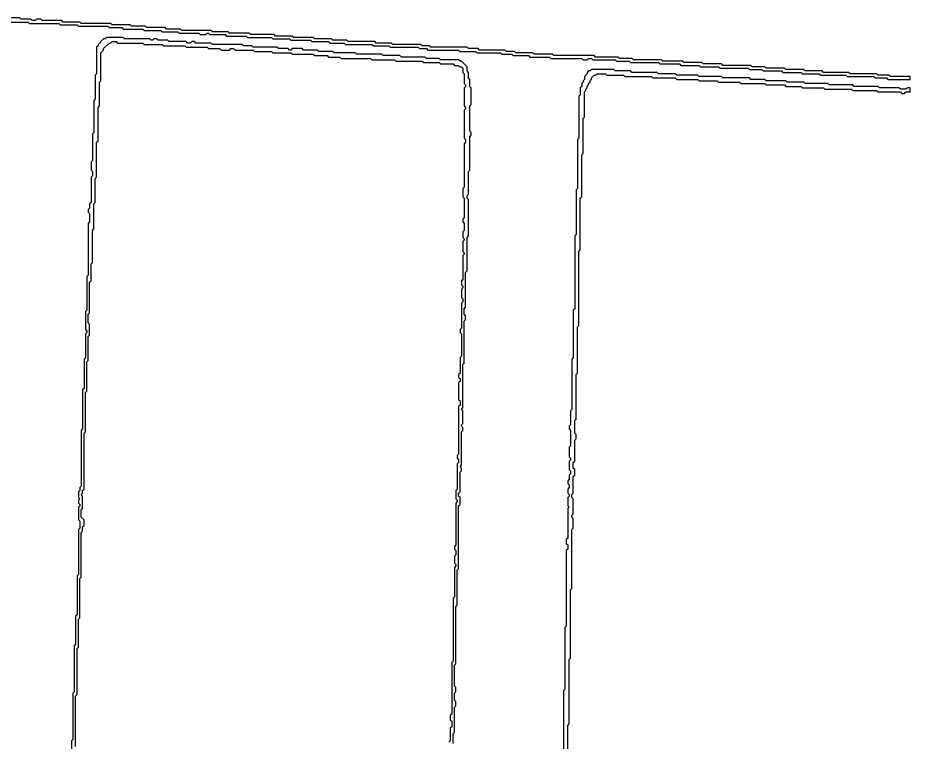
# Model space of a CAD drawing. Header units: metres. Extents: x 0 to 100, y 0 to 128.
# Drawn here: x 84.02 to 99.98, y 36.4 to 49.35 of the extents above; entities that cross this region are included whole.
import ezdxf

# ---------------------------------------------------------------- set-up
doc = ezdxf.new("R2010")
doc.units = ezdxf.units.M

msp = doc.modelspace()

# ---------------------------------------------------------------- linework, layer by layer
for points in [[(83.775, 49.275), (84.2, 49.275), (84.225, 49.25), (84.75, 49.25), (84.775, 49.225), (85.075, 49.225), (85.1, 49.2), (85.625, 49.2), (85.65, 49.175), (85.875, 49.175), (85.9, 49.15), (86.25, 49.15), (86.275, 49.125), (86.575, 49.125), (86.6, 49.1), (86.875, 49.1), (86.9, 49.075), (87.25, 49.075), (87.275, 49.05), (87.375, 49.05), (87.4, 49.075), (87.425, 49.075), (87.45, 49.05), (87.725, 49.05), (87.75, 49.025), (88.1, 49.025), (88.125, 49), (88.55, 49), (88.575, 48.975), (88.875, 48.975), (88.9, 48.95), (89.25, 48.95), (89.275, 48.925), (89.575, 48.925), (89.6, 48.9), (89.85, 48.9), (89.875, 48.875), (90.35, 48.875), (90.375, 48.85), (90.65, 48.85), (90.675, 48.825), (91.175, 48.825), (91.2, 48.8), (91.325, 48.8), (91.35, 48.775), (91.9, 48.775), (91.925, 48.75), (92.2, 48.75), (92.225, 48.725), (92.65, 48.725), (92.675, 48.7), (92.85, 48.7), (92.875, 48.675), (93.15, 48.675), (93.175, 48.65), (93.525, 48.65), (93.55, 48.625), (94.1, 48.625), (94.125, 48.6), (94.2, 48.6), (94.225, 48.625), (94.275, 48.625), (94.3, 48.6), (94.7, 48.6), (94.725, 48.575), (94.95, 48.575), (94.975, 48.55), (95.475, 48.55), (95.5, 48.525), (95.85, 48.525), (95.875, 48.5), (96.2, 48.5), (96.225, 48.475), (96.55, 48.475), (96.575, 48.45), (97.075, 48.45), (97.1, 48.425), (97.325, 48.425), (97.35, 48.4), (97.675, 48.4), (97.7, 48.375), (98.025, 48.375), (98.05, 48.35), (98.35, 48.35), (98.375, 48.325), (98.825, 48.325), (98.85, 48.3), (99.325, 48.3), (99.35, 48.275), (99.55, 48.275), (99.575, 48.25), (99.975, 48.25), (99.975, 48.3), (99.625, 48.3), (99.6, 48.325), (99.4, 48.325), (99.375, 48.35), (98.9, 48.35), (98.875, 48.375), (98.425, 48.375), (98.4, 48.4), (98.1, 48.4), (98.075, 48.425), (97.75, 48.425), (97.725, 48.45), (97.4, 48.45), (97.375, 48.475), (97.15, 48.475), (97.125, 48.5), (96.625, 48.5), (96.6, 48.525), (96.275, 48.525), (96.25, 48.55), (95.925, 48.55), (95.9, 48.575), (95.55, 48.575), (95.525, 48.6), (95.025, 48.6), (95, 48.625), (94.775, 48.625), (94.75, 48.65), (94.35, 48.65), (94.325, 48.675), (93.6, 48.675), (93.575, 48.7), (93.25, 48.7), (93.225, 48.725), (92.925, 48.725), (92.9, 48.75), (92.75, 48.75), (92.725, 48.775), (92.275, 48.775), (92.25, 48.8), (92.075, 48.8), (92.05, 48.825), (91.4, 48.825), (91.375, 48.85), (91.25, 48.85), (91.225, 48.875), (90.725, 48.875), (90.7, 48.9), (90.425, 48.9), (90.4, 48.925), (89.925, 48.925), (89.9, 48.95), (89.65, 48.95), (89.625, 48.975), (89.325, 48.975), (89.3, 49), (88.95, 49), (88.925, 49.025), (88.625, 49.025), (88.6, 49.05), (88.175, 49.05), (88.15, 49.075), (87.8, 49.075), (87.775, 49.1), (87.5, 49.1), (87.475, 49.125), (86.95, 49.125), (86.925, 49.15), (86.675, 49.15), (86.65, 49.175), (86.325, 49.175), (86.3, 49.2), (86.05, 49.2), (86.025, 49.225), (85.7, 49.225), (85.675, 49.25), (85.15, 49.25), (85.125, 49.275), (84.825, 49.275), (84.8, 49.3), (84.45, 49.3), (84.425, 49.325), (84.35, 49.325), (84.325, 49.3), (84.275, 49.3), (84.25, 49.325), (84.075, 49.325), (84.05, 49.35), (83.9, 49.35)], [(91.8, 36.375), (91.8, 36.55), (91.825, 36.575), (91.825, 37.025), (91.85, 37.05), (91.85, 37.125), (91.825, 37.15), (91.825, 37.275), (91.85, 37.3), (91.85, 37.375), (91.825, 37.4), (91.825, 37.775), (91.85, 37.8), (91.85, 38.825), (91.875, 38.85), (91.875, 39.475), (91.9, 39.5), (91.9, 40.625), (91.925, 40.65), (91.925, 40.775), (91.9, 40.8), (91.9, 40.85), (91.925, 40.875), (91.925, 41.225), (91.95, 41.25), (91.95, 41.3), (91.925, 41.325), (91.95, 41.35), (91.95, 41.95), (91.975, 41.975), (91.975, 42.025), (91.95, 42.05), (91.95, 42.075), (91.975, 42.1), (91.975, 42.325), (91.95, 42.35), (91.975, 42.375), (91.975, 43.15), (92, 43.175), (92, 43.925), (92.025, 43.95), (92.025, 44.025), (92, 44.05), (92, 44.15), (92.025, 44.175), (92.025, 44.8), (92.05, 44.825), (92.05, 45.425), (92.075, 45.45), (92.075, 46.1), (92.05, 46.125), (92.05, 46.175), (92.075, 46.2), (92.075, 46.6), (92.1, 46.625), (92.1, 47.225), (92.125, 47.25), (92.125, 47.3), (92.1, 47.325), (92.1, 47.775), (92.125, 47.8), (92.125, 48.1), (92.1, 48.125), (92.1, 48.25), (92.075, 48.275), (92.075, 48.375), (92.05, 48.4), (92.05, 48.475), (91.95, 48.575), (91.925, 48.575), (91.9, 48.6), (91.575, 48.6), (91.55, 48.625), (91.325, 48.625), (91.3, 48.65), (90.875, 48.65), (90.85, 48.675), (90.55, 48.675), (90.525, 48.7), (90.075, 48.7), (90.05, 48.725), (89.675, 48.725), (89.65, 48.75), (89.4, 48.75), (89.375, 48.775), (89.125, 48.775), (89.1, 48.8), (88.925, 48.8), (88.9, 48.775), (88.875, 48.775), (88.85, 48.8), (88.675, 48.8), (88.65, 48.825), (88.225, 48.825), (88.2, 48.85), (88.05, 48.85), (88.025, 48.875), (87.5, 48.875), (87.475, 48.9), (87.2, 48.9), (87.175, 48.925), (87.125, 48.925), (87.1, 48.9), (87.05, 48.9), (87.025, 48.925), (86.725, 48.925), (86.7, 48.95), (86.525, 48.95), (86.5, 48.975), (86.45, 48.975), (86.425, 48.95), (86.4, 48.95), (86.375, 48.975), (85.925, 48.975), (85.9, 49), (85.6, 49), (85.575, 48.975), (85.55, 48.975), (85.45, 48.875), (85.45, 48.85), (85.425, 48.825), (85.425, 48.35), (85.4, 48.325), (85.4, 47.9), (85.375, 47.875), (85.375, 47.3), (85.35, 47.275), (85.35, 46.8), (85.325, 46.775), (85.325, 46.625), (85.35, 46.6), (85.35, 46.525), (85.325, 46.5), (85.325, 46.05), (85.3, 46.025), (85.3, 45.95), (85.275, 45.925), (85.275, 45.875), (85.3, 45.85), (85.3, 45.7), (85.275, 45.675), (85.275, 44.75), (85.25, 44.725), (85.25, 44.125), (85.225, 44.1), (85.225, 43.775), (85.25, 43.75), (85.25, 43.725), (85.225, 43.7), (85.225, 43.275), (85.2, 43.25), (85.2, 42.725), (85.175, 42.7), (85.175, 42), (85.15, 41.975), (85.15, 40.975), (85.125, 40.95), (85.125, 40.9), (85.1, 40.875), (85.1, 40.775), (85.125, 40.75), (85.1, 40.725), (85.1, 40.675), (85.125, 40.65), (85.125, 40.625), (85.1, 40.6), (85.1, 40.375), (85.125, 40.35), (85.125, 40.225), (85.1, 40.2), (85.1, 39.4), (85.075, 39.375), (85.075, 38.675), (85.05, 38.65), (85.05, 38.15), (85.025, 38.125), (85.025, 37.3), (85, 37.275), (85, 36.45), (84.975, 36.425), (84.975, 35.75)], [(85.05, 36.325), (85.05, 37.225), (85.075, 37.25), (85.075, 38.075), (85.1, 38.1), (85.1, 38.6), (85.125, 38.625), (85.125, 39.325), (85.15, 39.35), (85.15, 40.15), (85.175, 40.175), (85.175, 40.25), (85.2, 40.275), (85.2, 40.375), (85.15, 40.425), (85.15, 40.55), (85.175, 40.575), (85.175, 40.8), (85.15, 40.825), (85.175, 40.85), (85.175, 40.9), (85.2, 40.925), (85.2, 41.925), (85.225, 41.95), (85.225, 42.65), (85.25, 42.675), (85.25, 43.2), (85.275, 43.225), (85.275, 43.65), (85.3, 43.675), (85.3, 43.875), (85.275, 43.9), (85.275, 44.05), (85.3, 44.075), (85.3, 44.625), (85.325, 44.65), (85.325, 44.95), (85.35, 44.975), (85.35, 45.55), (85.375, 45.575), (85.375, 46.025), (85.4, 46.05), (85.4, 46.475), (85.425, 46.5), (85.425, 47.125), (85.45, 47.15), (85.45, 47.75), (85.475, 47.775), (85.475, 48.2), (85.5, 48.225), (85.5, 48.725), (85.55, 48.775), (85.55, 48.8), (85.65, 48.9), (85.675, 48.9), (85.7, 48.925), (85.775, 48.925), (85.8, 48.9), (86.25, 48.9), (86.275, 48.875), (86.6, 48.875), (86.625, 48.85), (87, 48.85), (87.025, 48.825), (87.4, 48.825), (87.425, 48.8), (87.625, 48.8), (87.65, 48.775), (87.8, 48.775), (87.825, 48.8), (87.875, 48.8), (87.9, 48.775), (88.225, 48.775), (88.25, 48.75), (88.55, 48.75), (88.575, 48.725), (88.9, 48.725), (88.925, 48.7), (89.3, 48.7), (89.325, 48.675), (89.55, 48.675), (89.575, 48.65), (89.775, 48.65), (89.8, 48.625), (90.325, 48.625), (90.35, 48.6), (90.75, 48.6), (90.775, 48.575), (91.25, 48.575), (91.275, 48.55), (91.55, 48.55), (91.575, 48.525), (91.8, 48.525), (91.825, 48.5), (91.9, 48.5), (91.925, 48.475), (91.95, 48.475), (91.975, 48.45), (91.975, 48.375), (92, 48.35), (92, 48.175), (92.025, 48.15), (92.025, 48.125), (92, 48.1), (92, 47.775), (92.025, 47.75), (92.025, 47.725), (92, 47.7), (92, 47.2), (92.025, 47.175), (92.025, 47.125), (92, 47.1), (92, 46.325), (91.975, 46.3), (91.975, 46.15), (92, 46.125), (92, 45.775), (91.975, 45.75), (91.975, 45.7), (92, 45.675), (92, 45.55), (91.975, 45.525), (91.975, 45.425), (92, 45.4), (92, 45.375), (91.975, 45.35), (91.975, 45.175), (92, 45.15), (92, 45.125), (91.975, 45.1), (91.975, 44.675), (91.95, 44.65), (91.95, 44.575), (91.975, 44.55), (91.975, 44.525), (91.95, 44.5), (91.95, 44.35), (91.975, 44.325), (91.975, 44.275), (91.95, 44.25), (91.95, 43.8), (91.925, 43.775), (91.925, 43.725), (91.95, 43.7), (91.95, 43.3), (91.925, 43.275), (91.925, 43), (91.9, 42.975), (91.9, 42.925), (91.925, 42.9), (91.925, 42.85), (91.9, 42.825), (91.9, 42.525), (91.925, 42.5), (91.925, 42.425), (91.9, 42.4), (91.9, 41.55), (91.875, 41.525), (91.875, 41.475), (91.9, 41.45), (91.9, 41.4), (91.875, 41.375), (91.875, 40.925), (91.85, 40.9), (91.85, 40.75), (91.875, 40.725), (91.875, 40.7), (91.85, 40.675), (91.85, 39.925), (91.825, 39.9), (91.825, 39.85), (91.85, 39.825), (91.85, 39.75), (91.825, 39.725), (91.825, 39.6), (91.85, 39.575), (91.85, 39.55), (91.825, 39.525), (91.825, 39), (91.8, 38.975), (91.8, 37.85), (91.775, 37.825), (91.775, 36.9), (91.75, 36.875), (91.75, 36.8), (91.775, 36.775), (91.775, 36.675), (91.75, 36.65), (91.75, 36.425), (91.725, 36.4)], [(93.85, 35.9), (93.85, 36.7), (93.875, 36.725), (93.875, 37.875), (93.9, 37.9), (93.9, 39.125), (93.925, 39.15), (93.925, 40.2), (93.95, 40.225), (93.95, 40.4), (93.925, 40.425), (93.925, 40.45), (93.95, 40.475), (93.95, 40.75), (93.925, 40.775), (93.925, 40.825), (93.95, 40.85), (93.95, 41.15), (93.975, 41.175), (93.975, 41.275), (93.95, 41.3), (93.95, 41.4), (93.975, 41.425), (93.975, 41.8), (94, 41.825), (94, 41.9), (93.975, 41.925), (93.975, 42.15), (94, 42.175), (94, 42.975), (94.025, 43), (94.025, 43.825), (94.05, 43.85), (94.05, 45.175), (94.075, 45.2), (94.075, 46.125), (94.1, 46.15), (94.1, 46.9), (94.125, 46.925), (94.125, 47.55), (94.15, 47.575), (94.15, 48.025), (94.175, 48.05), (94.175, 48.075), (94.2, 48.1), (94.2, 48.125), (94.225, 48.15), (94.225, 48.175), (94.25, 48.2), (94.25, 48.225), (94.275, 48.25), (94.275, 48.275), (94.325, 48.325), (94.35, 48.325), (94.375, 48.35), (94.525, 48.35), (94.55, 48.325), (94.85, 48.325), (94.875, 48.3), (95.35, 48.3), (95.375, 48.275), (95.775, 48.275), (95.8, 48.25), (96.175, 48.25), (96.2, 48.225), (96.525, 48.225), (96.55, 48.2), (96.925, 48.2), (96.95, 48.175), (97.375, 48.175), (97.4, 48.15), (97.725, 48.15), (97.75, 48.125), (98.025, 48.125), (98.05, 48.1), (98.425, 48.1), (98.45, 48.075), (98.925, 48.075), (98.95, 48.05), (99.375, 48.05), (99.4, 48.025), (99.8, 48.025), (99.825, 48), (99.875, 48), (99.9, 48.025), (99.975, 48.025), (99.975, 48.1), (99.925, 48.1), (99.9, 48.075), (99.8, 48.075), (99.775, 48.1), (99.425, 48.1), (99.4, 48.125), (98.975, 48.125), (98.95, 48.15), (98.525, 48.15), (98.5, 48.175), (98.1, 48.175), (98.075, 48.2), (97.775, 48.2), (97.75, 48.225), (97.4, 48.225), (97.375, 48.25), (97.125, 48.25), (97.1, 48.275), (96.625, 48.275), (96.6, 48.3), (96.2, 48.3), (96.175, 48.325), (95.8, 48.325), (95.775, 48.35), (95.475, 48.35), (95.45, 48.375), (95, 48.375), (94.975, 48.4), (94.7, 48.4), (94.675, 48.425), (94.275, 48.425), (94.25, 48.4), (94.225, 48.4), (94.2, 48.375), (94.2, 48.35), (94.15, 48.3), (94.15, 48.25), (94.125, 48.225), (94.125, 48.2), (94.1, 48.175), (94.1, 48.125), (94.075, 48.1), (94.075, 47.975), (94.05, 47.95), (94.05, 47.2), (94.025, 47.175), (94.025, 46.3), (94, 46.275), (94, 45.475), (93.975, 45.45), (93.975, 44.15), (93.95, 44.125), (93.95, 43.275), (93.925, 43.25), (93.925, 42.35), (93.9, 42.325), (93.9, 42.075), (93.875, 42.05), (93.875, 42), (93.9, 41.975), (93.9, 41.7), (93.875, 41.675), (93.875, 41.5), (93.9, 41.475), (93.9, 41.45), (93.875, 41.425), (93.875, 41.275), (93.9, 41.25), (93.9, 41.2), (93.875, 41.175), (93.875, 41.1), (93.85, 41.075), (93.85, 41.025), (93.875, 41), (93.875, 40.95), (93.85, 40.925), (93.85, 40.85), (93.875, 40.825), (93.875, 40.8), (93.85, 40.775), (93.85, 40.625), (93.875, 40.6), (93.85, 40.575), (93.85, 40.05), (93.825, 40.025), (93.825, 39.95), (93.85, 39.925), (93.85, 39.85), (93.825, 39.825), (93.825, 38.475), (93.8, 38.45), (93.8, 37.35), (93.775, 37.325), (93.775, 36.05)]]:
    msp.add_lwpolyline(points)

doc.saveas('drawing.dxf')
